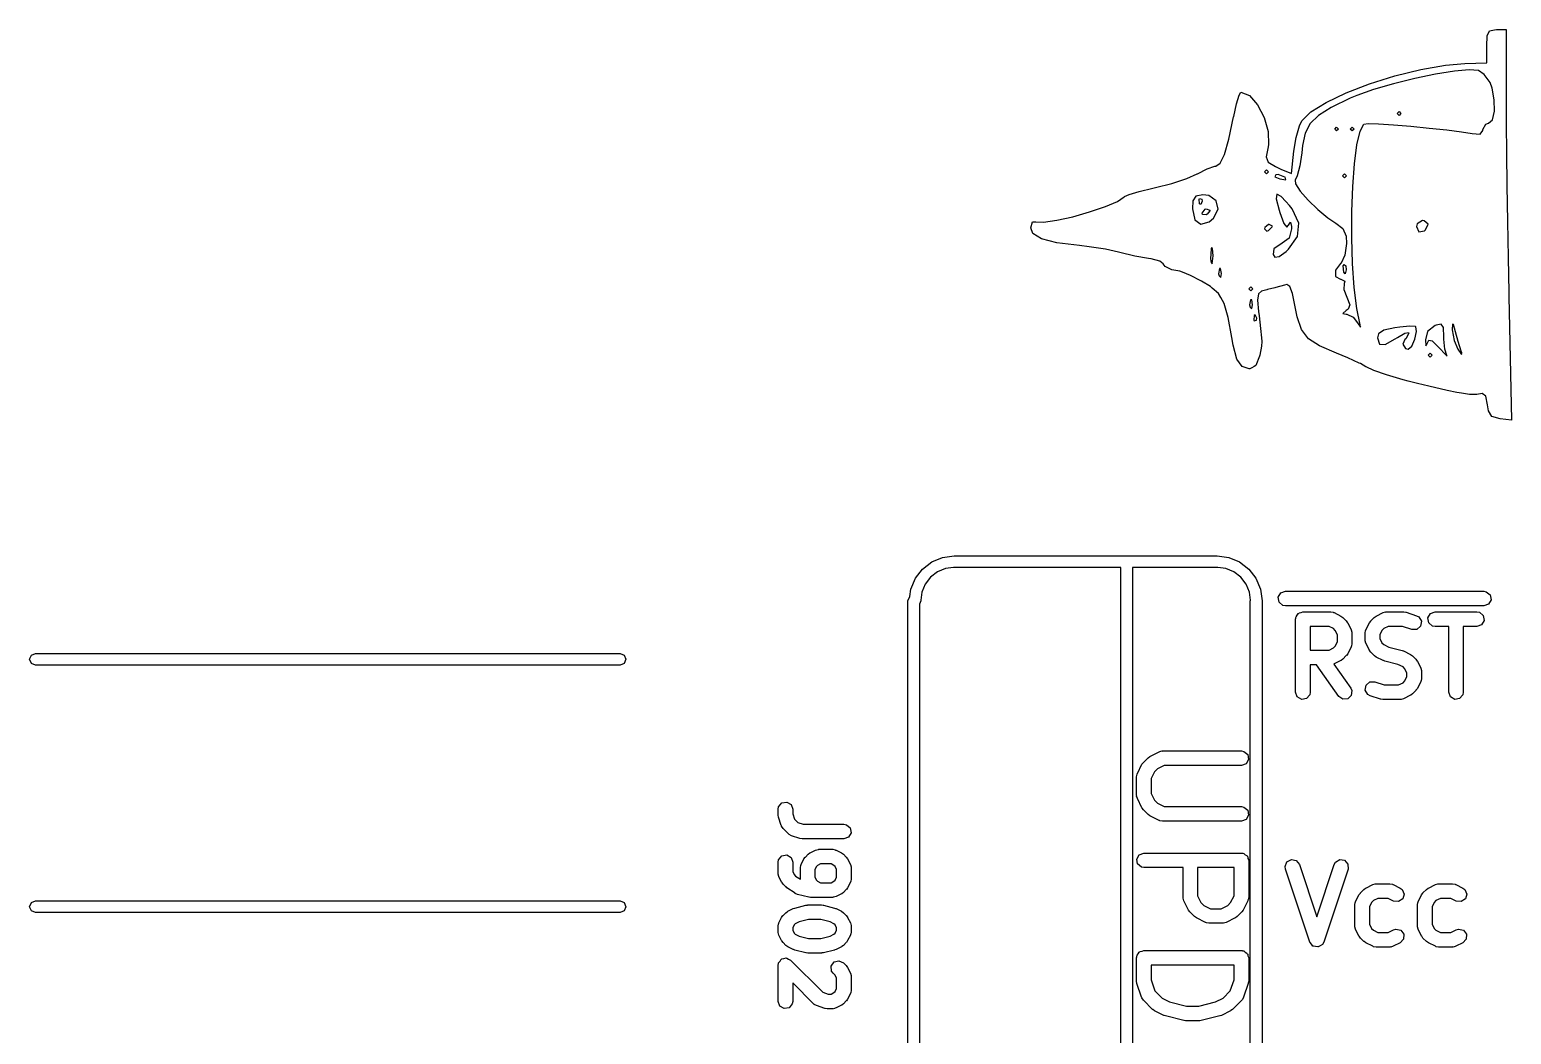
# Model space of a CAD drawing. Extents: x 93.8 to 150, y -109.7 to -90.2.
# Drawn here: x 93.83 to 109.03, y -101.31 to -91 of the extents above; entities that cross this region are included whole.
import ezdxf

# ---------------------------------------------------------------- set-up
doc = ezdxf.new("R2010")
doc.units = 0
doc.layers.add('BLACK', color=7, linetype='CONTINUOUS')

msp = doc.modelspace()

# ---------------------------------------------------------------- linework, layer by layer
at = {"layer": 'BLACK', "linetype": 'CONTINUOUS'}
for p, q in [((108.78, -91.17), (108.785, -91.0629)), ((108.785, -91.0629), (108.808, -91.0136)), ((108.808, -91.0136), (108.861, -91.0003)), ((108.861, -91.0003), (108.88, -91)), ((108.88, -91), (108.98, -91)), ((108.98, -91), (108.98, -91.7335)), ((108.78, -91.34), (108.78, -91.17)), ((108.103, -91.4096), (108.357, -91.3651)), ((108.357, -91.3651), (108.555, -91.3479)), ((108.555, -91.3479), (108.78, -91.34)), ((107.578, -91.5565), (107.838, -91.4751)), ((108.042, -91.5013), (107.823, -91.5552)), ((107.838, -91.4751), (108.103, -91.4096)), ((108.256, -91.4568), (108.042, -91.5013)), ((108.449, -91.4256), (108.256, -91.4568)), ((108.601, -91.4115), (108.449, -91.4256)), ((108.695, -91.4185), (108.601, -91.4115)), ((108.755, -91.4588), (108.695, -91.4185)), ((108.814, -91.5427), (108.755, -91.4588)), ((108.835, -91.6001), (108.814, -91.5427)), ((106.211, -91.7612), (106.238, -91.671)), ((106.238, -91.671), (106.256, -91.64)), ((106.256, -91.64), (106.345, -91.6763)), ((106.345, -91.6763), (106.429, -91.7706)), ((107.131, -91.746), (107.337, -91.6486)), ((107.337, -91.6486), (107.578, -91.5565)), ((107.446, -91.6754), (107.38, -91.7039)), ((107.619, -91.6145), (107.446, -91.6754)), ((107.823, -91.5552), (107.619, -91.6145)), ((108.858, -91.7207), (108.835, -91.6001)), ((106.183, -91.89), (106.211, -91.7612)), ((106.429, -91.7706), (106.496, -91.9011)), ((106.881, -91.936), (106.974, -91.8436)), ((106.974, -91.8436), (107.131, -91.746)), ((107.185, -91.8001), (107.052, -91.8818)), ((107.38, -91.7039), (107.185, -91.8001)), ((107.86, -91.86), (107.88, -91.84)), ((107.88, -91.84), (107.9, -91.86)), ((108.839, -91.9252), (108.859, -91.8373)), ((108.859, -91.8373), (108.858, -91.7207)), ((108.98, -91.7335), (108.981, -91.9684)), ((106.134, -92.1249), (106.182, -91.8944)), ((106.182, -91.8944), (106.183, -91.89)), ((106.496, -91.9011), (106.537, -92.046)), ((106.826, -92.1061), (106.859, -91.9862)), ((106.859, -91.9862), (106.881, -91.936)), ((106.968, -91.9639), (106.918, -92.0611)), ((107.052, -91.8818), (106.968, -91.9639)), ((107.22, -92.02), (107.24, -92)), ((107.24, -92), (107.26, -92.02)), ((107.38, -92.02), (107.4, -92)), ((107.4, -92), (107.42, -92.02)), ((107.481, -92.0406), (107.518, -91.969)), ((107.518, -91.969), (107.563, -91.9645)), ((107.563, -91.9645), (107.671, -91.9678)), ((107.671, -91.9678), (107.823, -91.9776)), ((107.823, -91.9776), (108.002, -91.9921)), ((107.88, -91.88), (107.86, -91.86)), ((107.9, -91.86), (107.88, -91.88)), ((108.002, -91.9921), (108.189, -92.0098)), ((108.74, -92.0247), (108.77, -91.9687)), ((108.77, -91.9687), (108.8, -91.96)), ((108.8, -91.96), (108.839, -91.9252)), ((108.981, -91.9684), (108.984, -92.2648)), ((106.088, -92.2819), (106.134, -92.1249)), ((106.537, -92.046), (106.542, -92.1835)), ((106.802, -92.2479), (106.826, -92.1061)), ((106.918, -92.0611), (106.89, -92.1879)), ((107.24, -92.04), (107.22, -92.02)), ((107.26, -92.02), (107.24, -92.04)), ((107.4, -92.04), (107.38, -92.02)), ((107.42, -92.02), (107.4, -92.04)), ((107.448, -92.1823), (107.481, -92.0406)), ((108.189, -92.0098), (108.369, -92.0293)), ((108.369, -92.0293), (108.522, -92.0489)), ((108.522, -92.0489), (108.63, -92.0668)), ((108.63, -92.0668), (108.712, -92.0722)), ((108.712, -92.0722), (108.739, -92.0366)), ((108.739, -92.0366), (108.74, -92.0247)), ((106.044, -92.3715), (106.088, -92.2819)), ((106.535, -92.219), (106.518, -92.3065)), ((106.542, -92.1835), (106.535, -92.219)), ((106.775, -92.4759), (106.802, -92.2479)), ((106.881, -92.2625), (106.861, -92.3987)), ((106.89, -92.1879), (106.881, -92.2625)), ((107.422, -92.3768), (107.448, -92.1823)), ((108.984, -92.2648), (108.988, -92.6044)), ((105.811, -92.4787), (105.912, -92.4273)), ((105.912, -92.4273), (105.989, -92.4009)), ((105.989, -92.4009), (105.999, -92.4)), ((105.999, -92.4), (106.044, -92.3715)), ((106.52, -92.44), (106.5, -92.46)), ((106.518, -92.3065), (106.538, -92.3606)), ((106.54, -92.46), (106.52, -92.44)), ((106.538, -92.3606), (106.611, -92.4057)), ((106.611, -92.4057), (106.667, -92.4304)), ((106.667, -92.4304), (106.775, -92.4759)), ((106.861, -92.3987), (106.836, -92.5009)), ((107.405, -92.6097), (107.422, -92.3768)), ((105.381, -92.6199), (105.547, -92.578)), ((105.547, -92.578), (105.701, -92.5278)), ((105.701, -92.5278), (105.809, -92.4798)), ((105.809, -92.4798), (105.811, -92.4787)), ((106.5, -92.46), (106.52, -92.48)), ((106.52, -92.48), (106.54, -92.46)), ((106.615, -92.4885), (106.605, -92.5091)), ((106.605, -92.5091), (106.657, -92.5308)), ((106.64, -92.4851), (106.615, -92.4885)), ((106.709, -92.5133), (106.64, -92.4851)), ((106.657, -92.5308), (106.719, -92.5398)), ((106.711, -92.5151), (106.709, -92.5133)), ((106.719, -92.5398), (106.711, -92.5151)), ((106.836, -92.5009), (106.813, -92.5443)), ((106.813, -92.5443), (106.817, -92.5825)), ((106.817, -92.5825), (106.867, -92.656)), ((107.3, -92.5), (107.32, -92.48)), ((107.32, -92.52), (107.3, -92.5)), ((107.32, -92.48), (107.34, -92.5)), ((107.34, -92.5), (107.32, -92.52)), ((107.396, -92.8672), (107.405, -92.6097)), ((108.988, -92.6044), (108.993, -92.9688)), ((104.866, -92.816), (104.991, -92.7619)), ((104.991, -92.7619), (105.06, -92.7143)), ((105.06, -92.7143), (105.062, -92.7123)), ((105.062, -92.7123), (105.109, -92.6903)), ((105.109, -92.6903), (105.213, -92.6593)), ((105.213, -92.6593), (105.354, -92.6255)), ((105.354, -92.6255), (105.381, -92.6199)), ((105.765, -92.7557), (105.76, -92.8395)), ((105.794, -92.7087), (105.765, -92.7557)), ((105.866, -92.696), (105.794, -92.7087)), ((105.829, -92.7392), (105.833, -92.7333)), ((105.833, -92.7867), (105.829, -92.7392)), ((105.833, -92.7333), (105.857, -92.7388)), ((105.86, -92.76), (105.845, -92.7929)), ((105.857, -92.7388), (105.86, -92.76)), ((105.928, -92.7034), (105.866, -92.696)), ((106.004, -92.7569), (105.928, -92.7034)), ((106.024, -92.8417), (106.004, -92.7569)), ((106.627, -92.6886), (106.62, -92.7351)), ((106.62, -92.7351), (106.649, -92.8522)), ((106.672, -92.7117), (106.627, -92.6886)), ((106.719, -92.7622), (106.672, -92.7117)), ((106.756, -92.8031), (106.719, -92.7622)), ((106.867, -92.656), (106.949, -92.749)), ((106.949, -92.749), (107.048, -92.8457)), ((104.532, -92.9195), (104.705, -92.8706)), ((104.705, -92.8706), (104.866, -92.816)), ((105.76, -92.8395), (105.784, -92.951)), ((105.845, -92.7929), (105.833, -92.7867)), ((105.86, -92.8824), (105.889, -92.8416)), ((105.863, -92.8968), (105.86, -92.8824)), ((105.9, -92.9), (105.863, -92.8968)), ((105.889, -92.8416), (105.9, -92.84)), ((105.9, -92.84), (105.939, -92.8536)), ((105.912, -92.8918), (105.9, -92.9)), ((105.94, -92.8576), (105.912, -92.8918)), ((105.939, -92.8536), (105.94, -92.8576)), ((105.977, -92.9336), (106.024, -92.8417)), ((106.649, -92.8522), (106.657, -92.8763)), ((106.657, -92.8763), (106.698, -92.9878)), ((106.785, -92.8394), (106.756, -92.8031)), ((106.852, -92.9845), (106.785, -92.8394)), ((107.048, -92.8457), (107.148, -92.9304)), ((107.395, -93.1351), (107.396, -92.8672)), ((104.1, -93.0326), (104.119, -92.9736)), ((104.123, -93.0915), (104.1, -93.0326)), ((104.119, -92.9736), (104.151, -92.9709)), ((104.151, -92.9709), (104.233, -92.9758)), ((104.233, -92.9758), (104.368, -92.9566)), ((104.368, -92.9566), (104.532, -92.9195)), ((105.784, -92.951), (105.845, -92.9976)), ((105.845, -92.9976), (105.931, -92.9731)), ((105.931, -92.9731), (105.977, -92.9336)), ((106.502, -93.0308), (106.5, -93.0424)), ((106.5, -93.0424), (106.525, -93.0663)), ((106.52, -93.016), (106.502, -93.0308)), ((106.54, -93), (106.52, -93.016)), ((106.525, -93.0663), (106.54, -93.06)), ((106.549, -93.0005), (106.54, -93)), ((106.54, -93.06), (106.578, -93.0241)), ((106.58, -93.0176), (106.549, -93.0005)), ((106.578, -93.0241), (106.58, -93.0176)), ((106.698, -92.9878), (106.728, -93.0259)), ((106.728, -93.0259), (106.747, -93.0063)), ((106.747, -93.0063), (106.767, -92.9767)), ((106.777, -93.0436), (106.751, -93.1409)), ((106.767, -92.9767), (106.776, -93.0216)), ((106.776, -93.0216), (106.777, -93.0436)), ((106.839, -93.1227), (106.852, -92.9845)), ((107.148, -92.9304), (107.23, -92.9842)), ((107.23, -92.9842), (107.305, -93.0394)), ((107.305, -93.0394), (107.336, -93.1183)), ((108.067, -92.992), (108.06, -93.02)), ((108.06, -93.02), (108.084, -93.0751)), ((108.12, -92.96), (108.067, -92.992)), ((108.084, -93.0751), (108.14, -93.0652)), ((108.137, -92.9613), (108.12, -92.96)), ((108.179, -92.9948), (108.137, -92.9613)), ((108.14, -93.0652), (108.153, -93.0533)), ((108.153, -93.0533), (108.179, -92.9948)), ((108.993, -92.9688), (108.999, -93.3394)), ((104.21, -93.1464), (104.123, -93.0915)), ((104.368, -93.1875), (104.21, -93.1464)), ((104.6, -93.2164), (104.368, -93.1875)), ((104.701, -93.2274), (104.6, -93.2164)), ((106.68, -93.1927), (106.595, -93.2497)), ((106.751, -93.1409), (106.68, -93.1927)), ((106.747, -93.2531), (106.839, -93.1227)), ((107.34, -93.1961), (107.325, -93.3147)), ((107.336, -93.1183), (107.34, -93.1961)), ((107.403, -93.3992), (107.395, -93.1351)), ((104.867, -93.2533), (104.701, -93.2274)), ((105, -93.2827), (104.867, -93.2533)), ((105.015, -93.2869), (105, -93.2827)), ((105.167, -93.3227), (105.015, -93.2869)), ((105.31, -93.3483), (105.167, -93.3227)), ((105.337, -93.3525), (105.31, -93.3483)), ((105.425, -93.3755), (105.337, -93.3525)), ((105.952, -93.25), (105.946, -93.3514)), ((105.946, -93.3514), (105.952, -93.39)), ((105.956, -93.2387), (105.952, -93.25)), ((105.967, -93.2472), (105.956, -93.2387)), ((105.964, -93.4025), (105.97, -93.3471)), ((105.971, -93.32), (105.967, -93.2472)), ((105.97, -93.3471), (105.971, -93.32)), ((106.595, -93.2497), (106.588, -93.3086)), ((106.588, -93.3086), (106.607, -93.3339)), ((106.607, -93.3339), (106.65, -93.3266)), ((106.65, -93.3266), (106.723, -93.2749)), ((106.723, -93.2749), (106.747, -93.2531)), ((107.325, -93.3147), (107.285, -93.3951)), ((108.999, -93.3394), (109.006, -93.6979)), ((105.46, -93.4015), (105.425, -93.3755)), ((105.481, -93.4298), (105.46, -93.4015)), ((105.55, -93.4638), (105.481, -93.4298)), ((105.63, -93.4792), (105.55, -93.4638)), ((105.658, -93.4875), (105.63, -93.4792)), ((105.741, -93.5244), (105.658, -93.4875)), ((105.952, -93.39), (105.964, -93.4025)), ((106.036, -93.4508), (106.026, -93.5044)), ((106.026, -93.5044), (106.033, -93.5275)), ((106.049, -93.4515), (106.036, -93.4508)), ((106.057, -93.5033), (106.049, -93.4515)), ((106.05, -93.5427), (106.057, -93.5033)), ((107.28, -93.4), (107.228, -93.4696)), ((107.228, -93.4696), (107.228, -93.5318)), ((107.285, -93.3951), (107.28, -93.4)), ((107.308, -93.425), (107.316, -93.4108)), ((107.313, -93.4875), (107.308, -93.425)), ((107.327, -93.506), (107.313, -93.4875)), ((107.316, -93.4108), (107.334, -93.4228)), ((107.337, -93.4633), (107.327, -93.506)), ((107.334, -93.4228), (107.337, -93.4633)), ((107.42, -93.6455), (107.403, -93.3992)), ((105.845, -93.5763), (105.741, -93.5244)), ((105.854, -93.5807), (105.845, -93.5763)), ((105.945, -93.6341), (105.854, -93.5807)), ((105.964, -93.6516), (105.945, -93.6341)), ((106.027, -93.7089), (105.964, -93.6516)), ((106.033, -93.5275), (106.05, -93.5427)), ((106.36, -93.64), (106.34, -93.66)), ((106.34, -93.66), (106.36, -93.68)), ((106.38, -93.66), (106.36, -93.64)), ((106.36, -93.68), (106.38, -93.66)), ((106.525, -93.6691), (106.468, -93.6837)), ((106.529, -93.6681), (106.525, -93.6691)), ((106.607, -93.6496), (106.529, -93.6681)), ((106.617, -93.6473), (106.607, -93.6496)), ((106.705, -93.6203), (106.617, -93.6473)), ((106.728, -93.6154), (106.705, -93.6203)), ((106.76, -93.6364), (106.728, -93.6154)), ((106.787, -93.7085), (106.76, -93.6364)), ((107.228, -93.5318), (107.28, -93.56)), ((107.28, -93.56), (107.282, -93.56)), ((107.282, -93.56), (107.323, -93.5808)), ((107.318, -93.6038), (107.315, -93.668)), ((107.315, -93.668), (107.343, -93.7464)), ((107.323, -93.5808), (107.318, -93.6038)), ((107.446, -93.8599), (107.42, -93.6455)), ((106.05, -93.7491), (106.027, -93.7089)), ((106.085, -93.8095), (106.05, -93.7491)), ((106.127, -93.9538), (106.085, -93.8095)), ((106.356, -93.7708), (106.346, -93.8244)), ((106.346, -93.8244), (106.353, -93.8475)), ((106.36, -93.771), (106.356, -93.7708)), ((106.369, -93.7715), (106.36, -93.771)), ((106.377, -93.8233), (106.369, -93.7715)), ((106.37, -93.8627), (106.377, -93.8233)), ((106.437, -93.7125), (106.429, -93.7747)), ((106.429, -93.7747), (106.439, -93.8906)), ((106.468, -93.6837), (106.437, -93.7125)), ((106.815, -93.8459), (106.787, -93.7085)), ((107.343, -93.7464), (107.375, -93.8233)), ((107.375, -93.8233), (107.359, -93.8667)), ((109.006, -93.6979), (109.007, -93.7368)), ((109.007, -93.7368), (109.033, -95.0066)), ((106.164, -94.16), (106.127, -93.9538)), ((106.353, -93.8475), (106.37, -93.8627)), ((106.393, -93.9333), (106.389, -93.9808)), ((106.405, -93.9271), (106.393, -93.9333)), ((106.42, -93.96), (106.405, -93.9271)), ((106.417, -93.9812), (106.42, -93.96)), ((106.439, -93.8906), (106.443, -93.9353)), ((106.443, -93.9353), (106.458, -94.067)), ((106.835, -93.9473), (106.815, -93.8459)), ((106.879, -94.0781), (106.835, -93.9473)), ((107.338, -93.882), (107.302, -93.9118)), ((107.302, -93.9118), (107.339, -93.9193)), ((107.359, -93.8667), (107.338, -93.882)), ((107.339, -93.9193), (107.344, -93.9194)), ((107.344, -93.9194), (107.41, -93.952)), ((107.41, -93.952), (107.455, -94.01)), ((107.482, -94.0283), (107.446, -93.8599)), ((106.389, -93.9808), (106.393, -93.9867)), ((106.393, -93.9867), (106.417, -93.9812)), ((106.458, -94.067), (106.469, -94.1635)), ((106.95, -94.1713), (106.879, -94.0781)), ((107.455, -94.01), (107.483, -94.0526)), ((107.483, -94.0526), (107.482, -94.0283)), ((107.67, -94.1198), (107.66, -94.1625)), ((107.723, -94.0832), (107.67, -94.1198)), ((107.837, -94.0583), (107.723, -94.0832)), ((107.887, -94.0516), (107.837, -94.0583)), ((107.864, -94.1573), (107.939, -94.1134)), ((107.992, -94.0427), (107.887, -94.0516)), ((107.939, -94.1134), (107.978, -94.1093)), ((107.98, -94.1149), (107.951, -94.1717)), ((107.978, -94.1093), (107.98, -94.1149)), ((108.049, -94.0458), (107.992, -94.0427)), ((108.042, -94.175), (108.06, -94.0967)), ((108.053, -94.0483), (108.049, -94.0458)), ((108.06, -94.0967), (108.053, -94.0483)), ((108.174, -94.0983), (108.153, -94.1843)), ((108.25, -94.0356), (108.174, -94.0983)), ((108.26, -94.032), (108.25, -94.0356)), ((108.314, -94.0222), (108.26, -94.032)), ((108.336, -94.0567), (108.314, -94.0222)), ((108.34, -94.1533), (108.336, -94.0567)), ((108.429, -94.0225), (108.426, -94.08)), ((108.426, -94.08), (108.445, -94.19)), ((108.438, -94.0242), (108.429, -94.0225)), ((108.459, -94.1), (108.438, -94.0242)), ((108.487, -94.2015), (108.459, -94.1)), ((106.177, -94.2392), (106.164, -94.16)), ((106.216, -94.3802), (106.177, -94.2392)), ((106.468, -94.2491), (106.451, -94.3414)), ((106.473, -94.2), (106.468, -94.2491)), ((106.469, -94.1635), (106.473, -94.2)), ((107.065, -94.2457), (106.95, -94.1713)), ((107.24, -94.3205), (107.065, -94.2457)), ((107.66, -94.1625), (107.678, -94.2266)), ((107.678, -94.2266), (107.737, -94.23)), ((107.737, -94.23), (107.842, -94.1725)), ((107.842, -94.1725), (107.864, -94.1573)), ((107.939, -94.1804), (107.919, -94.2269)), ((107.919, -94.2269), (107.947, -94.2722)), ((107.951, -94.1717), (107.939, -94.1804)), ((107.947, -94.2722), (107.975, -94.28)), ((107.975, -94.28), (108.01, -94.2479)), ((108.01, -94.2479), (108.042, -94.175)), ((108.153, -94.1843), (108.154, -94.2429)), ((108.154, -94.2429), (108.165, -94.2321)), ((108.165, -94.2321), (108.167, -94.226)), ((108.167, -94.226), (108.186, -94.1848)), ((108.186, -94.1848), (108.219, -94.1933)), ((108.219, -94.1933), (108.284, -94.2572)), ((108.284, -94.2572), (108.294, -94.2676)), ((108.294, -94.2676), (108.353, -94.3302)), ((108.34, -94.1749), (108.34, -94.1533)), ((108.35, -94.2801), (108.34, -94.1749)), ((108.37, -94.3436), (108.35, -94.2801)), ((108.445, -94.19), (108.484, -94.28)), ((108.484, -94.28), (108.521, -94.3332)), ((108.518, -94.3), (108.487, -94.2015)), ((106.269, -94.4569), (106.216, -94.3802)), ((106.449, -94.35), (106.412, -94.4472)), ((106.451, -94.3414), (106.449, -94.35)), ((107.356, -94.3678), (107.24, -94.3205)), ((107.472, -94.4208), (107.356, -94.3678)), ((107.483, -94.4266), (107.472, -94.4208)), ((107.54, -94.459), (107.483, -94.4266)), ((108.2, -94.32), (108.18, -94.34)), ((108.18, -94.34), (108.2, -94.36)), ((108.22, -94.34), (108.2, -94.32)), ((108.2, -94.36), (108.22, -94.34)), ((108.353, -94.3302), (108.374, -94.3499)), ((108.374, -94.3499), (108.37, -94.3436)), ((108.523, -94.3149), (108.518, -94.3)), ((108.521, -94.3332), (108.523, -94.3149)), ((106.342, -94.48), (106.269, -94.4569)), ((106.35, -94.4798), (106.342, -94.48)), ((106.37, -94.4692), (106.35, -94.4798)), ((106.393, -94.4572), (106.37, -94.4692)), ((106.412, -94.4472), (106.393, -94.4572)), ((107.543, -94.4609), (107.54, -94.459)), ((107.62, -94.497), (107.543, -94.4609)), ((107.753, -94.5425), (107.62, -94.497)), ((107.924, -94.5924), (107.753, -94.5425)), ((107.975, -94.6056), (107.924, -94.5924)), ((108.084, -94.6344), (107.975, -94.6056)), ((108.114, -94.6422), (108.084, -94.6344)), ((108.2, -94.6626), (108.114, -94.6422)), ((108.303, -94.687), (108.2, -94.6626)), ((108.374, -94.7017), (108.303, -94.687)), ((108.473, -94.722), (108.374, -94.7017)), ((108.521, -94.7297), (108.473, -94.722)), ((108.604, -94.7427), (108.521, -94.7297)), ((108.735, -94.7353), (108.678, -94.7441)), ((108.772, -94.7623), (108.735, -94.7353)), ((108.678, -94.7441), (108.604, -94.7427)), ((108.787, -94.8499), (108.772, -94.7623)), ((108.797, -94.9122), (108.787, -94.8499)), ((108.833, -94.971), (108.797, -94.9122)), ((108.917, -94.9933), (108.833, -94.971)), ((109.033, -95.0066), (108.917, -94.9933)), ((103.195, -96.4157), (103.314, -96.4)), ((103.314, -96.4), (103.314, -96.4)), ((103.314, -96.4), (106.014, -96.4)), ((106.014, -96.4), (106.133, -96.4157)), ((102.916, -96.63), (102.989, -96.5347)), ((102.989, -96.5347), (103.084, -96.4616)), ((103.143, -96.563), (103.072, -96.6175)), ((103.084, -96.4616), (103.195, -96.4157)), ((103.225, -96.5288), (103.143, -96.563)), ((103.309, -96.5178), (103.225, -96.5288)), ((103.314, -96.52), (103.309, -96.5178)), ((105.024, -96.52), (103.314, -96.52)), ((105.024, -103.5), (105.024, -96.52)), ((106.014, -96.52), (105.144, -96.52)), ((105.144, -96.52), (105.144, -103.5)), ((106.019, -96.5178), (106.014, -96.52)), ((106.103, -96.5288), (106.019, -96.5178)), ((106.185, -96.563), (106.103, -96.5288)), ((106.133, -96.4157), (106.244, -96.4616)), ((106.256, -96.6175), (106.185, -96.563)), ((106.244, -96.4616), (106.339, -96.5347)), ((106.339, -96.5347), (106.412, -96.63)), ((102.87, -96.7409), (102.916, -96.63)), ((103.017, -96.6885), (102.983, -96.7712)), ((103.072, -96.6175), (103.017, -96.6885)), ((106.311, -96.6885), (106.256, -96.6175)), ((106.345, -96.7712), (106.311, -96.6885)), ((106.412, -96.63), (106.458, -96.7409)), ((102.84, -96.86), (102.858, -96.8176)), ((102.84, -103.16), (102.84, -96.86)), ((102.858, -96.8176), (102.86, -96.8167)), ((102.86, -96.8167), (102.87, -96.7409)), ((102.974, -96.86), (102.96, -96.8938)), ((102.983, -96.7712), (102.972, -96.8546)), ((102.972, -96.8546), (102.974, -96.86)), ((106.356, -96.8546), (106.345, -96.7712)), ((106.354, -96.86), (106.355, -96.8585)), ((106.354, -103.16), (106.354, -96.86)), ((106.355, -96.8585), (106.356, -96.8546)), ((106.458, -96.7409), (106.474, -96.86)), ((106.474, -96.86), (106.474, -103.16)), ((106.641, -96.8245), (106.667, -96.78)), ((106.65, -96.875), (106.641, -96.8245)), ((106.667, -96.78), (106.715, -96.7625)), ((106.715, -96.7625), (108.751, -96.7625)), ((108.751, -96.7625), (108.776, -96.767)), ((108.776, -96.767), (108.816, -96.8)), ((108.825, -96.8505), (108.799, -96.895)), ((108.816, -96.8), (108.825, -96.8505)), ((102.96, -96.8938), (102.96, -103.126)), ((106.689, -96.908), (106.65, -96.875)), ((106.715, -96.9125), (106.689, -96.908)), ((108.751, -96.9125), (106.715, -96.9125)), ((106.823, -97.0236), (106.836, -97.0087)), ((106.836, -97.0087), (106.845, -96.9918)), ((106.845, -96.9918), (106.852, -96.9895)), ((106.852, -96.9895), (106.856, -96.9843)), ((106.856, -96.9843), (106.875, -96.9809)), ((106.875, -96.9809), (106.894, -96.9743)), ((106.894, -96.9743), (107.179, -96.9743)), ((107.179, -96.9743), (107.205, -96.9788)), ((107.205, -96.9788), (107.208, -96.9817)), ((107.208, -96.9817), (107.213, -96.9822)), ((107.213, -96.9822), (107.284, -97.0179)), ((107.284, -97.0179), (107.302, -97.0313)), ((107.626, -97.032), (107.645, -97.0191)), ((107.645, -97.0191), (107.646, -97.0179)), ((107.646, -97.0179), (107.717, -96.9822)), ((107.717, -96.9822), (107.742, -96.9748)), ((107.742, -96.9748), (107.746, -96.9758)), ((107.746, -96.9758), (107.751, -96.9743)), ((107.751, -96.9743), (107.929, -96.9743)), ((107.929, -96.9743), (107.951, -96.9782)), ((107.951, -96.9782), (107.953, -96.9781)), ((107.953, -96.9781), (108.06, -97.0138)), ((108.06, -97.0138), (108.083, -97.0263)), ((108.177, -97.0363), (108.203, -96.9918)), ((108.203, -96.9918), (108.251, -96.9743)), ((108.251, -96.9743), (108.679, -96.9743)), ((108.679, -96.9743), (108.705, -96.9788)), ((108.705, -96.9788), (108.744, -97.0118)), ((108.744, -97.0118), (108.753, -97.0623)), ((108.799, -96.895), (108.751, -96.9125)), ((106.819, -97.0493), (106.82, -97.0395)), ((106.819, -97.7993), (106.819, -97.0493)), ((106.82, -97.0363), (106.821, -97.0334)), ((106.82, -97.0395), (106.82, -97.0363)), ((106.821, -97.0334), (106.823, -97.0236)), ((106.969, -97.1243), (106.969, -97.3671)), ((107.162, -97.1243), (106.969, -97.1243)), ((107.206, -97.1466), (107.162, -97.1243)), ((107.225, -97.1651), (107.206, -97.1466)), ((107.247, -97.2098), (107.225, -97.1651)), ((107.302, -97.0313), (107.304, -97.032)), ((107.304, -97.032), (107.339, -97.0677)), ((107.339, -97.0677), (107.352, -97.086)), ((107.352, -97.086), (107.354, -97.0872)), ((107.354, -97.0872), (107.389, -97.1586)), ((107.389, -97.1586), (107.397, -97.1836)), ((107.533, -97.1921), (107.537, -97.1665)), ((107.537, -97.1665), (107.54, -97.1631)), ((107.54, -97.1631), (107.541, -97.1586)), ((107.541, -97.1586), (107.576, -97.0872)), ((107.576, -97.0872), (107.59, -97.0692)), ((107.59, -97.0692), (107.591, -97.0677)), ((107.591, -97.0677), (107.626, -97.032)), ((107.705, -97.1651), (107.683, -97.2098)), ((107.724, -97.1466), (107.705, -97.1651)), ((107.768, -97.1243), (107.724, -97.1466)), ((107.917, -97.1243), (107.768, -97.1243)), ((108.013, -97.1562), (107.917, -97.1243)), ((108.064, -97.1547), (108.013, -97.1562)), ((108.102, -97.1207), (108.064, -97.1547)), ((108.083, -97.0263), (108.11, -97.07)), ((108.11, -97.07), (108.102, -97.1207)), ((108.186, -97.0868), (108.177, -97.0363)), ((108.225, -97.1198), (108.186, -97.0868)), ((108.251, -97.1243), (108.225, -97.1198)), ((108.39, -97.1243), (108.251, -97.1243)), ((108.39, -97.7993), (108.39, -97.1243)), ((108.679, -97.1243), (108.54, -97.1243)), ((108.54, -97.1243), (108.54, -97.7993)), ((108.727, -97.1067), (108.679, -97.1243)), ((108.753, -97.0623), (108.727, -97.1067)), ((107.225, -97.3263), (107.247, -97.2816)), ((107.247, -97.2816), (107.247, -97.2098)), ((107.397, -97.2993), (107.393, -97.3249)), ((107.397, -97.1836), (107.396, -97.1879)), ((107.396, -97.1879), (107.397, -97.1921)), ((107.397, -97.1921), (107.397, -97.2993)), ((107.533, -97.2636), (107.533, -97.1921)), ((107.534, -97.2678), (107.533, -97.2636)), ((107.533, -97.2721), (107.534, -97.2678)), ((107.541, -97.2971), (107.533, -97.2721)), ((107.576, -97.3685), (107.541, -97.2971)), ((107.683, -97.2098), (107.683, -97.2459)), ((107.683, -97.2459), (107.705, -97.2906)), ((107.705, -97.2906), (107.724, -97.3091)), ((107.724, -97.3091), (107.777, -97.3357)), ((93.826, -97.46), (93.8436, -97.4176)), ((93.8436, -97.5024), (93.826, -97.46)), ((93.8436, -97.4176), (93.886, -97.4)), ((93.886, -97.4), (99.886, -97.4)), ((99.886, -97.4), (99.9284, -97.4176)), ((99.9284, -97.4176), (99.946, -97.46)), ((99.946, -97.46), (99.9284, -97.5024)), ((106.969, -97.3671), (107.162, -97.3671)), ((107.162, -97.3671), (107.206, -97.3448)), ((107.206, -97.3448), (107.225, -97.3263)), ((107.284, -97.4735), (107.213, -97.5092)), ((107.285, -97.4723), (107.284, -97.4735)), ((107.304, -97.4595), (107.285, -97.4723)), ((107.339, -97.4237), (107.304, -97.4595)), ((107.34, -97.4223), (107.339, -97.4237)), ((107.354, -97.4043), (107.34, -97.4223)), ((107.389, -97.3328), (107.354, -97.4043)), ((107.39, -97.3284), (107.389, -97.3328)), ((107.393, -97.3249), (107.39, -97.3284)), ((107.578, -97.3697), (107.576, -97.3685)), ((107.591, -97.388), (107.578, -97.3697)), ((107.626, -97.4237), (107.591, -97.388)), ((107.628, -97.4244), (107.626, -97.4237)), ((107.646, -97.4378), (107.628, -97.4244)), ((107.717, -97.4735), (107.646, -97.4378)), ((107.721, -97.4739), (107.717, -97.4735)), ((107.733, -97.4792), (107.721, -97.4739)), ((107.777, -97.3357), (107.912, -97.3694)), ((107.912, -97.3694), (107.924, -97.3747)), ((107.924, -97.3747), (107.927, -97.3751)), ((107.927, -97.3751), (107.999, -97.4108)), ((107.999, -97.4108), (108.017, -97.4241)), ((108.017, -97.4241), (108.018, -97.4248)), ((108.018, -97.4248), (108.054, -97.4605)), ((108.054, -97.4605), (108.067, -97.4789)), ((93.886, -97.52), (93.8436, -97.5024)), ((99.886, -97.52), (93.886, -97.52)), ((99.9284, -97.5024), (99.886, -97.52)), ((107.033, -97.5171), (106.969, -97.5171)), ((106.969, -97.5171), (106.969, -97.7993)), ((107.261, -97.8423), (107.033, -97.5171)), ((107.213, -97.5092), (107.211, -97.5098)), ((107.211, -97.5098), (107.384, -97.7563)), ((107.867, -97.5129), (107.733, -97.4792)), ((107.921, -97.5395), (107.867, -97.5129)), ((107.939, -97.558), (107.921, -97.5395)), ((107.961, -97.6027), (107.939, -97.558)), ((107.961, -97.6387), (107.961, -97.6027)), ((108.067, -97.4789), (108.068, -97.48)), ((108.068, -97.48), (108.104, -97.5515)), ((108.104, -97.5515), (108.111, -97.5764)), ((108.111, -97.5764), (108.11, -97.5808)), ((108.11, -97.5808), (108.111, -97.585)), ((108.111, -97.585), (108.111, -97.6564)), ((107.384, -97.7563), (107.395, -97.7799)), ((107.395, -97.7799), (107.39, -97.831)), ((107.534, -97.7786), (107.542, -97.7279)), ((107.561, -97.8223), (107.534, -97.7786)), ((107.542, -97.7279), (107.58, -97.6938)), ((107.58, -97.6938), (107.632, -97.6924)), ((107.632, -97.6924), (107.727, -97.7243)), ((107.727, -97.7243), (107.876, -97.7243)), ((107.876, -97.7243), (107.921, -97.7019)), ((107.921, -97.7019), (107.939, -97.6834)), ((107.939, -97.6834), (107.961, -97.6387)), ((108.054, -97.7809), (108.018, -97.8166)), ((108.068, -97.7614), (108.054, -97.7794)), ((108.054, -97.7794), (108.054, -97.7809)), ((108.104, -97.69), (108.068, -97.7614)), ((108.107, -97.6821), (108.104, -97.6855)), ((108.104, -97.6855), (108.104, -97.69)), ((108.111, -97.6564), (108.107, -97.6821)), ((106.836, -97.8475), (106.819, -97.7993)), ((106.881, -97.8731), (106.836, -97.8475)), ((106.931, -97.8642), (106.881, -97.8731)), ((106.964, -97.8249), (106.931, -97.8642)), ((106.969, -97.7993), (106.964, -97.8249)), ((107.303, -97.8717), (107.261, -97.8423)), ((107.354, -97.8673), (107.303, -97.8717)), ((107.39, -97.831), (107.354, -97.8673)), ((107.584, -97.8347), (107.561, -97.8223)), ((107.691, -97.8704), (107.584, -97.8347)), ((107.693, -97.8704), (107.691, -97.8704)), ((107.715, -97.8743), (107.693, -97.8704)), ((107.894, -97.8743), (107.715, -97.8743)), ((107.898, -97.8728), (107.894, -97.8743)), ((107.902, -97.8738), (107.898, -97.8728)), ((107.927, -97.8664), (107.902, -97.8738)), ((107.999, -97.8307), (107.927, -97.8664)), ((108, -97.8295), (107.999, -97.8307)), ((108.018, -97.8166), (108, -97.8295)), ((108.408, -97.8475), (108.39, -97.7993)), ((108.452, -97.8731), (108.408, -97.8475)), ((108.502, -97.8642), (108.452, -97.8731)), ((108.535, -97.8249), (108.502, -97.8642)), ((108.54, -97.7993), (108.535, -97.8249)), ((105.195, -98.6331), (105.242, -98.5379)), ((105.242, -98.5379), (105.256, -98.5199)), ((105.256, -98.5184), (105.304, -98.4708)), ((105.256, -98.5199), (105.256, -98.5184)), ((105.304, -98.4708), (105.322, -98.4579)), ((105.322, -98.4579), (105.323, -98.4567)), ((105.323, -98.4567), (105.419, -98.4091)), ((105.419, -98.4091), (105.444, -98.4017)), ((105.444, -98.4017), (105.448, -98.4027)), ((105.448, -98.4027), (105.452, -98.4012)), ((105.452, -98.4012), (106.262, -98.4012)), ((106.262, -98.4012), (106.287, -98.4057)), ((106.31, -98.5336), (106.262, -98.5512)), ((106.287, -98.4057), (106.327, -98.4387)), ((106.335, -98.4892), (106.31, -98.5336)), ((106.327, -98.4387), (106.335, -98.4892)), ((105.187, -98.6667), (105.191, -98.641)), ((105.187, -98.8571), (105.187, -98.6667)), ((105.191, -98.641), (105.194, -98.6376)), ((105.194, -98.6376), (105.195, -98.6331)), ((105.371, -98.6159), (105.337, -98.6844)), ((105.337, -98.6844), (105.337, -98.8394)), ((105.401, -98.5854), (105.371, -98.6159)), ((105.47, -98.5512), (105.401, -98.5854)), ((106.262, -98.5512), (105.47, -98.5512)), ((105.337, -98.8394), (105.371, -98.908)), ((101.508, -99), (101.512, -98.9743)), ((101.512, -98.9743), (101.545, -98.935)), ((101.545, -98.935), (101.596, -98.9261)), ((101.596, -98.9261), (101.64, -98.9518)), ((101.64, -98.9518), (101.658, -99)), ((105.188, -98.8614), (105.187, -98.8571)), ((105.187, -98.8657), (105.188, -98.8614)), ((105.195, -98.8907), (105.187, -98.8657)), ((105.242, -98.9859), (105.195, -98.8907)), ((105.243, -98.987), (105.242, -98.9859)), ((105.256, -99.0054), (105.243, -98.987)), ((105.371, -98.908), (105.401, -98.9384)), ((105.401, -98.9384), (105.47, -98.9726)), ((105.47, -98.9726), (106.262, -98.9726)), ((106.262, -98.9726), (106.287, -98.9771)), ((106.287, -98.9771), (106.327, -99.0101)), ((101.508, -99.0571), (101.508, -99)), ((101.508, -99.0587), (101.508, -99.0571)), ((101.511, -99.0809), (101.508, -99.0587)), ((101.54, -99.1666), (101.511, -99.0809)), ((101.658, -99), (101.658, -99.045)), ((101.658, -99.045), (101.677, -99.1023)), ((101.677, -99.1023), (101.709, -99.1344)), ((101.709, -99.1344), (101.766, -99.1536)), ((105.304, -99.053), (105.256, -99.0054)), ((105.305, -99.0537), (105.304, -99.053)), ((105.323, -99.0671), (105.305, -99.0537)), ((105.419, -99.1147), (105.323, -99.0671)), ((105.423, -99.1152), (105.419, -99.1147)), ((105.426, -99.1181), (105.423, -99.1152)), ((105.452, -99.1226), (105.426, -99.1181)), ((106.262, -99.1226), (105.452, -99.1226)), ((106.31, -99.1051), (106.262, -99.1226)), ((106.335, -99.0606), (106.31, -99.1051)), ((106.327, -99.0101), (106.335, -99.0606)), ((101.543, -99.1701), (101.54, -99.1666)), ((101.543, -99.1746), (101.543, -99.1701)), ((101.558, -99.1959), (101.543, -99.1746)), ((101.615, -99.253), (101.558, -99.1959)), ((101.619, -99.2549), (101.615, -99.253)), ((101.622, -99.2587), (101.619, -99.2549)), ((101.645, -99.2712), (101.622, -99.2587)), ((101.73, -99.2997), (101.645, -99.2712)), ((101.732, -99.2997), (101.73, -99.2997)), ((101.754, -99.3036), (101.732, -99.2997)), ((101.766, -99.1536), (102.183, -99.1536)), ((102.183, -99.1536), (102.208, -99.1581)), ((102.231, -99.286), (102.183, -99.3036)), ((102.208, -99.1581), (102.248, -99.1911)), ((102.256, -99.2416), (102.231, -99.286)), ((102.248, -99.1911), (102.256, -99.2416)), ((102.183, -99.3036), (101.754, -99.3036)), ((101.815, -99.4613), (101.834, -99.4484)), ((101.834, -99.4484), (101.835, -99.4472)), ((101.835, -99.4472), (101.892, -99.4186)), ((101.892, -99.4186), (101.917, -99.4112)), ((101.917, -99.4112), (101.921, -99.4122)), ((101.921, -99.4122), (101.925, -99.4107)), ((101.925, -99.4107), (102.068, -99.4107)), ((102.068, -99.4107), (102.094, -99.4152)), ((102.094, -99.4152), (102.097, -99.4181)), ((102.097, -99.4181), (102.102, -99.4186)), ((102.102, -99.4186), (102.159, -99.4472)), ((102.159, -99.4472), (102.177, -99.4606)), ((105.213, -99.4664), (105.262, -99.4488)), ((105.262, -99.4488), (106.262, -99.4488)), ((106.262, -99.4488), (106.271, -99.4505)), ((106.271, -99.4505), (106.275, -99.4499)), ((106.275, -99.4499), (106.278, -99.4516)), ((106.278, -99.4516), (106.287, -99.4533)), ((106.287, -99.4533), (106.302, -99.4659)), ((101.508, -99.5429), (101.512, -99.5172)), ((101.508, -99.6571), (101.508, -99.5429)), ((101.512, -99.5172), (101.545, -99.4779)), ((101.545, -99.4779), (101.596, -99.469)), ((101.596, -99.469), (101.64, -99.4946)), ((101.64, -99.4946), (101.658, -99.5429)), ((101.658, -99.5429), (101.658, -99.6394)), ((101.736, -99.6), (101.741, -99.5743)), ((101.736, -99.7143), (101.736, -99.6)), ((101.741, -99.5743), (101.744, -99.5709)), ((101.744, -99.5665), (101.773, -99.5093)), ((101.744, -99.5709), (101.744, -99.5665)), ((101.773, -99.5093), (101.786, -99.4913)), ((101.786, -99.4913), (101.787, -99.4898)), ((101.787, -99.4898), (101.815, -99.4613)), ((101.901, -99.5873), (101.886, -99.6177)), ((101.913, -99.5759), (101.901, -99.5873)), ((101.943, -99.5607), (101.913, -99.5759)), ((102.051, -99.5607), (101.943, -99.5607)), ((102.081, -99.5759), (102.051, -99.5607)), ((102.092, -99.5873), (102.081, -99.5759)), ((102.108, -99.6177), (102.092, -99.5873)), ((102.177, -99.4606), (102.178, -99.4613)), ((102.178, -99.4613), (102.207, -99.4898)), ((102.207, -99.4898), (102.22, -99.5082)), ((102.22, -99.5082), (102.221, -99.5093)), ((102.221, -99.5093), (102.25, -99.5665)), ((102.25, -99.5665), (102.257, -99.5914)), ((102.257, -99.5914), (102.256, -99.5958)), ((102.256, -99.5958), (102.258, -99.6)), ((102.258, -99.6), (102.258, -99.7143)), ((105.188, -99.5108), (105.213, -99.4664)), ((105.197, -99.5613), (105.188, -99.5108)), ((105.236, -99.5943), (105.197, -99.5613)), ((105.262, -99.5988), (105.236, -99.5943)), ((105.663, -99.5988), (105.262, -99.5988)), ((105.663, -99.9048), (105.663, -99.5988)), ((105.813, -99.5988), (105.813, -99.8871)), ((106.187, -99.5988), (105.813, -99.5988)), ((106.187, -99.8871), (106.187, -99.5988)), ((106.302, -99.4659), (106.319, -99.4756)), ((106.319, -99.4756), (106.321, -99.482)), ((106.321, -99.482), (106.327, -99.4863)), ((106.327, -99.4863), (106.33, -99.5055)), ((106.33, -99.5055), (106.337, -99.5238)), ((106.337, -99.5238), (106.337, -99.9048)), ((106.711, -99.5872), (106.73, -99.5395)), ((106.715, -99.613), (106.711, -99.5872)), ((106.73, -99.5395), (106.775, -99.5151)), ((106.775, -99.5151), (106.826, -99.5254)), ((106.826, -99.5254), (106.858, -99.5656)), ((106.858, -99.5656), (107.036, -100.102)), ((107.036, -100.102), (107.215, -99.5656)), ((107.215, -99.5656), (107.228, -99.5427)), ((107.228, -99.5427), (107.271, -99.5158)), ((107.271, -99.5158), (107.322, -99.5233)), ((107.322, -99.5233), (107.356, -99.5617)), ((107.356, -99.5617), (107.358, -99.613)), ((101.509, -99.6614), (101.508, -99.6571)), ((101.508, -99.6657), (101.509, -99.6614)), ((101.515, -99.6907), (101.508, -99.6657)), ((101.544, -99.7478), (101.515, -99.6907)), ((101.545, -99.749), (101.544, -99.7478)), ((101.558, -99.7673), (101.545, -99.749)), ((101.658, -99.6394), (101.673, -99.6699)), ((101.673, -99.6699), (101.687, -99.6846)), ((101.687, -99.6846), (101.737, -99.7179)), ((101.737, -99.7179), (101.736, -99.7143)), ((101.886, -99.6177), (101.886, -99.6966)), ((101.886, -99.6966), (101.901, -99.727)), ((101.901, -99.727), (101.913, -99.7384)), ((101.913, -99.7384), (101.943, -99.7536)), ((101.943, -99.7536), (102.051, -99.7536)), ((102.051, -99.7536), (102.081, -99.7384)), ((102.081, -99.7384), (102.092, -99.727)), ((102.092, -99.727), (102.108, -99.6966)), ((102.108, -99.6966), (102.108, -99.6177)), ((102.25, -99.7478), (102.221, -99.805)), ((102.253, -99.7399), (102.25, -99.7434)), ((102.25, -99.7434), (102.25, -99.7478)), ((102.258, -99.7143), (102.253, -99.7399)), ((106.965, -100.363), (106.715, -99.613)), ((107.358, -99.613), (107.108, -100.363)), ((101.587, -99.7959), (101.558, -99.7673)), ((101.59, -99.7974), (101.587, -99.7959)), ((101.598, -99.8053), (101.59, -99.7974)), ((101.684, -99.8624), (101.598, -99.8053)), ((101.684, -99.8625), (101.684, -99.8624)), ((101.707, -99.8728), (101.684, -99.8625)), ((101.822, -99.9013), (101.707, -99.8728)), ((101.825, -99.901), (101.822, -99.9013)), ((101.84, -99.9036), (101.825, -99.901)), ((102.068, -99.9036), (101.84, -99.9036)), ((102.072, -99.902), (102.068, -99.9036)), ((102.077, -99.9031), (102.072, -99.902)), ((102.102, -99.8957), (102.077, -99.9031)), ((102.159, -99.8671), (102.102, -99.8957)), ((102.16, -99.8659), (102.159, -99.8671)), ((102.178, -99.853), (102.16, -99.8659)), ((102.207, -99.8245), (102.178, -99.853)), ((102.208, -99.823), (102.207, -99.8245)), ((102.221, -99.805), (102.208, -99.823)), ((105.664, -99.909), (105.663, -99.9048)), ((105.663, -99.9133), (105.664, -99.909)), ((105.813, -99.8871), (105.847, -99.9556)), ((106.152, -99.9556), (106.187, -99.8871)), ((106.337, -99.9048), (106.332, -99.9304)), ((107.434, -99.9486), (107.469, -99.8772)), ((107.469, -99.8772), (107.483, -99.8592)), ((107.483, -99.8577), (107.519, -99.822)), ((107.483, -99.8592), (107.483, -99.8577)), ((107.519, -99.822), (107.537, -99.8091)), ((107.537, -99.8091), (107.539, -99.8079)), ((107.539, -99.8079), (107.61, -99.7722)), ((107.61, -99.7722), (107.635, -99.7648)), ((107.635, -99.7648), (107.639, -99.7658)), ((107.639, -99.7658), (107.644, -99.7643)), ((107.644, -99.7643), (107.786, -99.7643)), ((107.786, -99.7643), (107.812, -99.7688)), ((107.812, -99.7688), (107.816, -99.7717)), ((107.816, -99.7717), (107.82, -99.7722)), ((107.82, -99.7722), (107.891, -99.8079)), ((107.891, -99.8079), (107.912, -99.8234)), ((107.912, -99.8234), (107.933, -99.8705)), ((107.933, -99.8705), (107.918, -99.9197)), ((108.076, -99.9486), (108.112, -99.8772)), ((108.112, -99.8772), (108.126, -99.8592)), ((108.126, -99.8577), (108.162, -99.822)), ((108.126, -99.8592), (108.126, -99.8577)), ((108.162, -99.822), (108.18, -99.8091)), ((108.18, -99.8091), (108.181, -99.8079)), ((108.181, -99.8079), (108.253, -99.7722)), ((108.253, -99.7722), (108.278, -99.7648)), ((108.278, -99.7648), (108.282, -99.7658)), ((108.282, -99.7658), (108.286, -99.7643)), ((108.286, -99.7643), (108.429, -99.7643)), ((108.429, -99.7643), (108.455, -99.7688)), ((108.455, -99.7688), (108.458, -99.7717)), ((108.458, -99.7717), (108.463, -99.7722)), ((108.463, -99.7722), (108.534, -99.8079)), ((108.534, -99.8079), (108.555, -99.8234)), ((108.555, -99.8234), (108.576, -99.8705)), ((108.576, -99.8705), (108.561, -99.9197)), ((93.826, -100), (93.8436, -99.9576)), ((93.8436, -100.042), (93.826, -100)), ((93.8436, -99.9576), (93.886, -99.94)), ((93.886, -100.06), (93.8436, -100.042)), ((93.886, -99.94), (99.886, -99.94)), ((99.886, -100.06), (93.886, -100.06)), ((99.886, -99.94), (99.9284, -99.9576)), ((99.9284, -100.042), (99.886, -100.06)), ((99.9284, -99.9576), (99.946, -100)), ((99.946, -100), (99.9284, -100.042)), ((101.558, -100.09), (101.587, -100.061)), ((101.587, -100.061), (101.605, -100.048)), ((101.605, -100.048), (101.606, -100.047)), ((101.606, -100.047), (101.663, -100.019)), ((101.663, -100.019), (101.676, -100.015)), ((101.676, -100.015), (101.679, -100.013)), ((101.679, -100.013), (101.793, -99.9844)), ((101.793, -99.9844), (101.808, -99.9833)), ((101.808, -99.9833), (101.811, -99.9821)), ((101.811, -99.9821), (101.954, -99.9821)), ((101.954, -99.9821), (101.969, -99.9847)), ((101.969, -99.9847), (101.972, -99.9844)), ((101.972, -99.9844), (102.086, -100.013)), ((102.086, -100.013), (102.098, -100.018)), ((102.098, -100.018), (102.102, -100.019)), ((102.102, -100.019), (102.159, -100.047)), ((102.159, -100.047), (102.177, -100.061)), ((102.177, -100.061), (102.178, -100.061)), ((102.178, -100.061), (102.207, -100.09)), ((105.671, -99.9383), (105.663, -99.9133)), ((105.718, -100.034), (105.671, -99.9383)), ((105.72, -100.035), (105.718, -100.034)), ((105.732, -100.053), (105.72, -100.035)), ((105.78, -100.101), (105.732, -100.053)), ((105.847, -99.9556), (105.877, -99.986)), ((105.877, -99.986), (105.946, -100.02)), ((105.946, -100.02), (106.053, -100.02)), ((106.053, -100.02), (106.122, -99.986)), ((106.122, -99.986), (106.152, -99.9556)), ((106.267, -100.053), (106.219, -100.101)), ((106.268, -100.052), (106.267, -100.053)), ((106.281, -100.034), (106.268, -100.052)), ((106.329, -99.9383), (106.281, -100.034)), ((106.332, -99.9304), (106.329, -99.9338)), ((106.329, -99.9338), (106.329, -99.9383)), ((107.426, -99.9821), (107.43, -99.9565)), ((107.426, -100.196), (107.426, -99.9821)), ((107.43, -99.9565), (107.433, -99.9531)), ((107.433, -99.9531), (107.434, -99.9486)), ((107.598, -99.9551), (107.576, -99.9998)), ((107.576, -99.9998), (107.576, -100.179)), ((107.617, -99.9366), (107.598, -99.9551)), ((107.661, -99.9143), (107.617, -99.9366)), ((107.769, -99.9143), (107.661, -99.9143)), ((107.824, -99.9421), (107.769, -99.9143)), ((107.875, -99.9479), (107.824, -99.9421)), ((107.918, -99.9197), (107.875, -99.9479)), ((108.069, -99.9821), (108.073, -99.9565)), ((108.069, -100.196), (108.069, -99.9821)), ((108.073, -99.9565), (108.076, -99.9531)), ((108.076, -99.9531), (108.076, -99.9486)), ((108.241, -99.9551), (108.219, -99.9998)), ((108.219, -99.9998), (108.219, -100.179)), ((108.259, -99.9366), (108.241, -99.9551)), ((108.304, -99.9143), (108.259, -99.9366)), ((108.412, -99.9143), (108.304, -99.9143)), ((108.467, -99.9421), (108.412, -99.9143)), ((108.518, -99.9479), (108.467, -99.9421)), ((108.561, -99.9197), (108.518, -99.9479)), ((101.508, -100.2), (101.512, -100.174)), ((101.508, -100.257), (101.508, -100.2)), ((101.512, -100.174), (101.515, -100.171)), ((101.515, -100.166), (101.544, -100.109)), ((101.515, -100.171), (101.515, -100.166)), ((101.544, -100.109), (101.557, -100.091)), ((101.557, -100.091), (101.558, -100.09)), ((101.673, -100.187), (101.658, -100.218)), ((101.684, -100.176), (101.673, -100.187)), ((101.723, -100.156), (101.684, -100.176)), ((101.82, -100.132), (101.723, -100.156)), ((101.945, -100.132), (101.82, -100.132)), ((102.042, -100.156), (101.945, -100.132)), ((102.081, -100.176), (102.042, -100.156)), ((102.092, -100.187), (102.081, -100.176)), ((102.108, -100.218), (102.092, -100.187)), ((102.207, -100.09), (102.22, -100.108)), ((102.22, -100.108), (102.221, -100.109)), ((102.221, -100.109), (102.25, -100.166)), ((102.25, -100.166), (102.257, -100.191)), ((102.257, -100.191), (102.256, -100.196)), ((102.256, -100.196), (102.258, -100.2)), ((102.258, -100.2), (102.258, -100.257)), ((105.781, -100.101), (105.78, -100.101)), ((105.8, -100.115), (105.781, -100.101)), ((105.895, -100.162), (105.8, -100.115)), ((105.899, -100.163), (105.895, -100.162)), ((105.903, -100.166), (105.899, -100.163)), ((105.928, -100.17), (105.903, -100.166)), ((106.071, -100.17), (105.928, -100.17)), ((106.075, -100.169), (106.071, -100.17)), ((106.08, -100.17), (106.075, -100.169)), ((106.105, -100.162), (106.08, -100.17)), ((106.2, -100.115), (106.105, -100.162)), ((106.201, -100.114), (106.2, -100.115)), ((106.219, -100.101), (106.201, -100.114)), ((107.427, -100.201), (107.426, -100.196)), ((107.426, -100.205), (107.427, -100.201)), ((107.434, -100.23), (107.426, -100.205)), ((107.576, -100.179), (107.598, -100.223)), ((108.07, -100.201), (108.069, -100.196)), ((108.069, -100.205), (108.07, -100.201)), ((108.076, -100.23), (108.069, -100.205)), ((108.219, -100.179), (108.241, -100.223)), ((101.509, -100.261), (101.508, -100.257)), ((101.508, -100.266), (101.509, -100.261)), ((101.515, -100.291), (101.508, -100.266)), ((101.544, -100.348), (101.515, -100.291)), ((101.545, -100.349), (101.544, -100.348)), ((101.558, -100.367), (101.545, -100.349)), ((101.658, -100.218), (101.658, -100.239)), ((101.658, -100.239), (101.673, -100.27)), ((101.673, -100.27), (101.684, -100.281)), ((101.684, -100.281), (101.723, -100.301)), ((101.723, -100.301), (101.82, -100.325)), ((101.82, -100.325), (101.945, -100.325)), ((101.945, -100.325), (102.042, -100.301)), ((102.042, -100.301), (102.081, -100.281)), ((102.081, -100.281), (102.092, -100.27)), ((102.092, -100.27), (102.108, -100.239)), ((102.108, -100.239), (102.108, -100.218)), ((102.208, -100.366), (102.207, -100.367)), ((102.221, -100.348), (102.208, -100.366)), ((102.25, -100.291), (102.221, -100.348)), ((102.253, -100.283), (102.25, -100.286)), ((102.25, -100.286), (102.25, -100.291)), ((102.258, -100.257), (102.253, -100.283)), ((106.967, -100.365), (106.965, -100.363)), ((106.967, -100.367), (106.967, -100.365)), ((107.108, -100.363), (107.095, -100.386)), ((107.469, -100.301), (107.434, -100.23)), ((107.471, -100.303), (107.469, -100.301)), ((107.483, -100.321), (107.471, -100.303)), ((107.519, -100.357), (107.483, -100.321)), ((107.521, -100.357), (107.519, -100.357)), ((107.539, -100.371), (107.521, -100.357)), ((107.598, -100.223), (107.617, -100.242)), ((107.617, -100.242), (107.661, -100.264)), ((107.661, -100.264), (107.769, -100.264)), ((107.769, -100.264), (107.824, -100.236)), ((107.824, -100.236), (107.849, -100.229)), ((107.849, -100.229), (107.899, -100.241)), ((107.927, -100.333), (107.891, -100.371)), ((107.899, -100.241), (107.93, -100.282)), ((107.93, -100.282), (107.927, -100.333)), ((108.112, -100.301), (108.076, -100.23)), ((108.113, -100.303), (108.112, -100.301)), ((108.126, -100.321), (108.113, -100.303)), ((108.162, -100.357), (108.126, -100.321)), ((108.163, -100.357), (108.162, -100.357)), ((108.181, -100.371), (108.163, -100.357)), ((108.241, -100.223), (108.259, -100.242)), ((108.259, -100.242), (108.304, -100.264)), ((108.304, -100.264), (108.412, -100.264)), ((108.412, -100.264), (108.467, -100.236)), ((108.467, -100.236), (108.492, -100.229)), ((108.492, -100.229), (108.542, -100.241)), ((108.57, -100.333), (108.534, -100.371)), ((108.542, -100.241), (108.573, -100.282)), ((108.573, -100.282), (108.57, -100.333)), ((101.587, -100.396), (101.558, -100.367)), ((101.588, -100.397), (101.587, -100.396)), ((101.606, -100.41), (101.588, -100.397)), ((101.663, -100.439), (101.606, -100.41)), ((101.667, -100.439), (101.663, -100.439)), ((101.679, -100.444), (101.667, -100.439)), ((101.793, -100.473), (101.679, -100.444)), ((101.796, -100.472), (101.793, -100.473)), ((101.811, -100.475), (101.796, -100.472)), ((101.954, -100.475), (101.811, -100.475)), ((101.957, -100.474), (101.954, -100.475)), ((101.972, -100.473), (101.957, -100.474)), ((102.086, -100.444), (101.972, -100.473)), ((102.089, -100.442), (102.086, -100.444)), ((102.102, -100.439), (102.089, -100.442)), ((102.159, -100.41), (102.102, -100.439)), ((102.16, -100.409), (102.159, -100.41)), ((102.178, -100.396), (102.16, -100.409)), ((102.207, -100.367), (102.178, -100.396)), ((105.187, -100.524), (105.188, -100.514)), ((105.188, -100.511), (105.189, -100.508)), ((105.188, -100.514), (105.188, -100.511)), ((105.189, -100.508), (105.191, -100.498)), ((105.191, -100.498), (105.204, -100.483)), ((105.204, -100.483), (105.213, -100.466)), ((105.213, -100.466), (105.22, -100.464)), ((105.22, -100.464), (105.224, -100.459)), ((105.224, -100.459), (105.243, -100.455)), ((105.243, -100.455), (105.262, -100.449)), ((105.262, -100.449), (106.262, -100.449)), ((106.262, -100.449), (106.271, -100.451)), ((106.271, -100.451), (106.275, -100.45)), ((106.275, -100.45), (106.278, -100.452)), ((106.278, -100.452), (106.287, -100.453)), ((106.287, -100.453), (106.302, -100.466)), ((106.302, -100.466), (106.319, -100.476)), ((106.319, -100.476), (106.321, -100.482)), ((106.321, -100.482), (106.327, -100.486)), ((106.327, -100.486), (106.33, -100.505)), ((106.33, -100.505), (106.337, -100.524)), ((106.982, -100.385), (106.967, -100.367)), ((106.997, -100.403), (106.982, -100.385)), ((106.999, -100.404), (106.997, -100.403)), ((107.001, -100.405), (106.999, -100.404)), ((107.024, -100.409), (107.001, -100.405)), ((107.047, -100.413), (107.024, -100.409)), ((107.049, -100.412), (107.047, -100.413)), ((107.051, -100.413), (107.049, -100.412)), ((107.072, -100.4), (107.051, -100.413)), ((107.093, -100.389), (107.072, -100.4)), ((107.095, -100.386), (107.093, -100.387)), ((107.093, -100.387), (107.093, -100.389)), ((107.61, -100.406), (107.539, -100.371)), ((107.614, -100.407), (107.61, -100.406)), ((107.618, -100.41), (107.614, -100.407)), ((107.644, -100.414), (107.618, -100.41)), ((107.786, -100.414), (107.644, -100.414)), ((107.791, -100.413), (107.786, -100.414)), ((107.795, -100.414), (107.791, -100.413)), ((107.82, -100.406), (107.795, -100.414)), ((107.891, -100.371), (107.82, -100.406)), ((108.253, -100.406), (108.181, -100.371)), ((108.257, -100.407), (108.253, -100.406)), ((108.261, -100.41), (108.257, -100.407)), ((108.286, -100.414), (108.261, -100.41)), ((108.429, -100.414), (108.286, -100.414)), ((108.433, -100.413), (108.429, -100.414)), ((108.438, -100.414), (108.433, -100.413)), ((108.463, -100.406), (108.438, -100.414)), ((108.534, -100.371), (108.463, -100.406)), ((101.508, -100.6), (101.51, -100.584)), ((101.508, -100.971), (101.508, -100.6)), ((101.51, -100.581), (101.511, -100.579)), ((101.51, -100.584), (101.51, -100.581)), ((101.511, -100.579), (101.512, -100.574)), ((101.512, -100.574), (101.527, -100.557)), ((101.527, -100.557), (101.54, -100.539)), ((101.54, -100.539), (101.543, -100.538)), ((101.543, -100.538), (101.545, -100.535)), ((101.545, -100.535), (101.567, -100.531)), ((101.567, -100.531), (101.589, -100.525)), ((101.589, -100.525), (101.592, -100.527)), ((101.592, -100.527), (101.596, -100.526)), ((101.596, -100.526), (101.615, -100.537)), ((101.615, -100.537), (101.636, -100.547)), ((101.636, -100.547), (101.966, -100.877)), ((102.053, -100.609), (102.082, -100.567)), ((102.057, -100.66), (102.053, -100.609)), ((102.072, -100.682), (102.057, -100.66)), ((102.082, -100.567), (102.132, -100.554)), ((102.132, -100.554), (102.178, -100.576)), ((102.178, -100.576), (102.207, -100.604)), ((102.207, -100.604), (102.22, -100.622)), ((102.22, -100.622), (102.221, -100.624)), ((102.221, -100.624), (102.25, -100.681)), ((105.187, -100.762), (105.187, -100.524)), ((105.337, -100.599), (105.337, -100.75)), ((106.187, -100.599), (105.337, -100.599)), ((106.187, -100.75), (106.187, -100.599)), ((106.337, -100.524), (106.337, -100.762)), ((101.872, -100.996), (101.658, -100.781)), ((101.658, -100.781), (101.658, -100.971)), ((102.092, -100.702), (102.072, -100.682)), ((102.108, -100.732), (102.092, -100.702)), ((102.108, -100.839), (102.108, -100.732)), ((102.25, -100.681), (102.257, -100.706)), ((102.257, -100.706), (102.256, -100.71)), ((102.256, -100.71), (102.258, -100.714)), ((102.258, -100.714), (102.258, -100.857)), ((105.187, -100.763), (105.187, -100.762)), ((105.19, -100.786), (105.187, -100.763)), ((105.238, -100.928), (105.19, -100.786)), ((105.337, -100.75), (105.375, -100.864)), ((106.148, -100.864), (106.187, -100.75)), ((106.333, -100.786), (106.285, -100.928)), ((106.337, -100.762), (106.333, -100.784)), ((106.333, -100.784), (106.333, -100.786)), ((101.525, -101.02), (101.508, -100.971)), ((101.658, -100.971), (101.653, -100.997)), ((101.966, -100.877), (102.023, -100.896)), ((102.023, -100.896), (102.051, -100.896)), ((102.051, -100.896), (102.081, -100.881)), ((102.081, -100.881), (102.092, -100.87)), ((102.092, -100.87), (102.108, -100.839)), ((102.207, -100.967), (102.178, -100.996)), ((102.208, -100.966), (102.207, -100.967)), ((102.221, -100.948), (102.208, -100.966)), ((102.25, -100.891), (102.221, -100.948)), ((102.253, -100.883), (102.25, -100.886)), ((102.25, -100.886), (102.25, -100.891)), ((102.258, -100.857), (102.253, -100.883)), ((105.241, -100.932), (105.238, -100.928)), ((105.241, -100.936), (105.241, -100.932)), ((105.256, -100.958), (105.241, -100.936)), ((105.351, -101.053), (105.256, -100.958)), ((105.375, -100.864), (105.449, -100.938)), ((105.449, -100.938), (105.526, -100.977)), ((105.997, -100.977), (106.074, -100.938)), ((106.074, -100.938), (106.148, -100.864)), ((106.267, -100.958), (106.172, -101.053)), ((106.269, -100.954), (106.267, -100.958)), ((106.273, -100.951), (106.269, -100.954)), ((106.285, -100.928), (106.273, -100.951)), ((101.57, -101.045), (101.525, -101.02)), ((101.62, -101.036), (101.57, -101.045)), ((101.653, -100.997), (101.62, -101.036)), ((101.876, -100.998), (101.872, -100.996)), ((101.879, -101.002), (101.876, -100.998)), ((101.902, -101.014), (101.879, -101.002)), ((101.987, -101.043), (101.902, -101.014)), ((101.989, -101.043), (101.987, -101.043)), ((102.011, -101.046), (101.989, -101.043)), ((102.068, -101.046), (102.011, -101.046)), ((102.072, -101.045), (102.068, -101.046)), ((102.077, -101.046), (102.072, -101.045)), ((102.102, -101.039), (102.077, -101.046)), ((102.159, -101.01), (102.102, -101.039)), ((102.16, -101.009), (102.159, -101.01)), ((102.178, -100.996), (102.16, -101.009)), ((105.353, -101.054), (105.351, -101.053)), ((105.371, -101.067), (105.353, -101.054)), ((105.466, -101.115), (105.371, -101.067)), ((105.47, -101.115), (105.466, -101.115)), ((105.482, -101.12), (105.47, -101.115)), ((105.672, -101.168), (105.482, -101.12)), ((105.526, -100.977), (105.699, -101.02)), ((105.699, -101.02), (105.824, -101.02)), ((105.824, -101.02), (105.997, -100.977)), ((106.042, -101.12), (105.851, -101.168)), ((106.045, -101.118), (106.042, -101.12)), ((106.057, -101.115), (106.045, -101.118)), ((106.152, -101.067), (106.057, -101.115)), ((106.153, -101.066), (106.152, -101.067)), ((106.172, -101.053), (106.153, -101.066)), ((105.675, -101.168), (105.672, -101.168)), ((105.69, -101.17), (105.675, -101.168)), ((105.833, -101.17), (105.69, -101.17)), ((105.836, -101.169), (105.833, -101.17)), ((105.851, -101.168), (105.836, -101.169))]:
    msp.add_line(p, q, dxfattribs=at)

doc.saveas('drawing.dxf')
